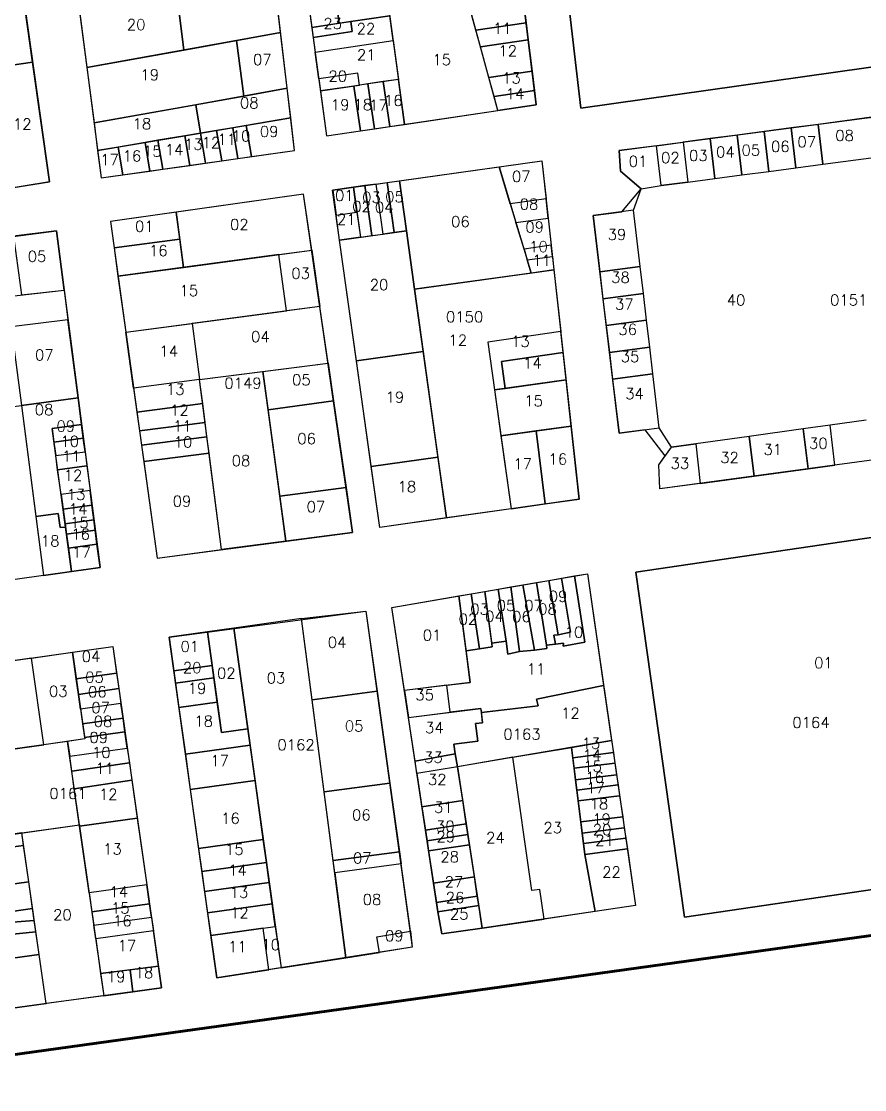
# Model space of a CAD drawing. Header units: inches. Extents: x 278406 to 279830, y 8664136 to 8666196.
# Drawn here: x 279222.6 to 279532.6, y 8665489.4 to 8665882.2 of the extents above; entities that cross this region are included whole.
import ezdxf
from ezdxf.enums import TextEntityAlignment as Align

# ---------------------------------------------------------------- set-up
doc = ezdxf.new("R2010")
doc.units = ezdxf.units.IN
doc.header["$MEASUREMENT"] = 0
for name, color, linetype in [('LOTE_PL', 4, 'Continuous'), ('LOTE_TXT', 7, 'ByLayer'), ('MZA_NRO', 1, 'Continuous'), ('SECTORES_PL', 7, 'ByLayer')]:
    doc.layers.add(name, color=color, linetype=linetype)
doc.layers.add('MZA_PL', color=7, linetype='Continuous', true_color=0xdc8a38)
doc.styles.add('LOTE_NRO', font='romand.shx')
doc.styles.add('MZA_NRO', font='romand.shx')

msp = doc.modelspace()

# ---------------------------------------------------------------- linework, layer by layer
at = {"layer": 'LOTE_PL'}
for points in [[(279396.93, 8666119.61), (279428.26, 8665850.33), (279545.24, 8665866.89), (279513.92, 8666136.17), (279396.93, 8666119.61)], [(279327.55, 8665893.09), (279337.69, 8665894.47), (279339.46, 8665881.49), (279358.04, 8665884.25), (279354.99, 8665906.6), (279326.28, 8665902.33), (279327.55, 8665893.09)], [(279397.8, 8665849.42), (279387.05, 8665888.57), (279364.34, 8665885.19), (279361.29, 8665907.54), (279354.99, 8665906.6), (279363.48, 8665844.32), (279397.8, 8665849.42)], [(279315.46, 8665899.08), (279279.74, 8665892.39), (279282.3, 8665871.67), (279317.92, 8665878.07), (279315.46, 8665899.08)], [(279408.13, 8665881.69), (279389.69, 8665878.94), (279386.36, 8665891.08), (279406.6, 8665894.09), (279408.13, 8665881.69)], [(279279.74, 8665892.39), (279244.02, 8665885.7), (279246.67, 8665865.27), (279282.3, 8665871.67), (279279.74, 8665892.39)], [(279223.91, 8665887.25), (279192.17, 8665883.01), (279194.95, 8665862.56), (279226.74, 8665867.14), (279223.91, 8665887.25)], [(279329.35, 8665879.99), (279339.46, 8665881.49), (279338.48, 8665888.69), (279328.36, 8665887.18), (279329.35, 8665879.99)], [(279329.85, 8665876.32), (279344.25, 8665878.46), (279343.75, 8665882.13), (279329.35, 8665879.99), (279329.85, 8665876.32)], [(279330.59, 8665870.87), (279359.28, 8665875.14), (279358.04, 8665884.25), (279343.75, 8665882.13), (279344.25, 8665878.46), (279329.85, 8665876.32), (279330.59, 8665870.87)], [(279408.9, 8665875.43), (279391.37, 8665872.83), (279389.69, 8665878.94), (279408.13, 8665881.69), (279408.9, 8665875.43)], [(279317.92, 8665878.07), (279301.75, 8665875.17), (279304.34, 8665854.74), (279320.33, 8665857.61), (279317.92, 8665878.07)], [(279301.75, 8665875.17), (279246.67, 8665865.27), (279249.31, 8665844.84), (279304.34, 8665854.74), (279301.75, 8665875.17)], [(279330.59, 8665870.87), (279359.28, 8665875.14), (279361.22, 8665860.87), (279346.94, 8665858.74), (279346.33, 8665863.2), (279331.93, 8665861.06), (279330.59, 8665870.87)], [(279408.9, 8665875.43), (279410.32, 8665863.92), (279394.47, 8665861.56), (279391.37, 8665872.83), (279408.9, 8665875.43)], [(279226.74, 8665867.14), (279212.39, 8665865.07), (279219.16, 8665820.98), (279232.91, 8665823.23), (279226.74, 8665867.14)], [(279332.54, 8665856.6), (279346.94, 8665858.74), (279346.33, 8665863.2), (279331.93, 8665861.06), (279332.54, 8665856.6)], [(279411.2, 8665856.77), (279396.39, 8665854.57), (279394.47, 8665861.56), (279410.32, 8665863.92), (279411.2, 8665856.77)], [(279320.33, 8665857.61), (279286.72, 8665851.57), (279288.48, 8665841.1), (279321.61, 8665846.69), (279320.33, 8665857.61)], [(279347.26, 8665841.91), (279344.8, 8665858.43), (279332.54, 8665856.6), (279334.8, 8665840.06), (279347.26, 8665841.91)], [(279352.4, 8665842.67), (279349.95, 8665859.19), (279344.8, 8665858.43), (279347.26, 8665841.91), (279352.4, 8665842.67)], [(279358.04, 8665843.51), (279355.58, 8665860.03), (279349.95, 8665859.19), (279352.4, 8665842.67), (279358.04, 8665843.51)], [(279363.48, 8665844.32), (279361.22, 8665860.87), (279355.58, 8665860.03), (279358.04, 8665843.51), (279363.48, 8665844.32)], [(279411.85, 8665851.51), (279397.8, 8665849.42), (279396.39, 8665854.57), (279411.2, 8665856.77), (279411.85, 8665851.51)], [(279286.72, 8665851.57), (279249.31, 8665844.84), (279250.62, 8665834.72), (279288.48, 8665841.1), (279286.72, 8665851.57)], [(279305.24, 8665843.93), (279307.17, 8665832.5), (279323.01, 8665834.76), (279321.61, 8665846.69), (279305.24, 8665843.93)], [(279515.48, 8665844.33), (279517.21, 8665829.64), (279536.84, 8665832.22), (279535.11, 8665846.92), (279515.48, 8665844.33)], [(279288.48, 8665841.1), (279290.34, 8665830.09), (279296.28, 8665830.94), (279294.4, 8665842.1), (279288.48, 8665841.1)], [(279294.4, 8665842.1), (279296.28, 8665830.94), (279302.22, 8665831.79), (279300.31, 8665843.1), (279294.4, 8665842.1)], [(279300.31, 8665843.1), (279302.22, 8665831.79), (279307.17, 8665832.5), (279305.24, 8665843.93), (279300.31, 8665843.1)], [(279485.74, 8665840.4), (279487.47, 8665825.72), (279497.38, 8665827.03), (279495.65, 8665841.71), (279485.74, 8665840.4)], [(279495.65, 8665841.71), (279497.38, 8665827.03), (279507.29, 8665828.33), (279505.56, 8665843.02), (279495.65, 8665841.71)], [(279505.56, 8665843.02), (279507.29, 8665828.33), (279517.21, 8665829.64), (279515.48, 8665844.33), (279505.56, 8665843.02)], [(279268.08, 8665837.66), (279269.85, 8665827.17), (279274.6, 8665827.85), (279272.81, 8665838.46), (279268.08, 8665837.66)], [(279272.81, 8665838.46), (279274.6, 8665827.85), (279284.5, 8665829.26), (279282.67, 8665840.12), (279272.81, 8665838.46)], [(279282.67, 8665840.12), (279284.5, 8665829.26), (279290.34, 8665830.09), (279288.48, 8665841.1), (279282.67, 8665840.12)], [(279457.82, 8665821.82), (279456.09, 8665836.49), (279465.91, 8665837.78), (279467.64, 8665823.11), (279457.82, 8665821.82)], [(279465.91, 8665837.78), (279467.64, 8665823.11), (279477.55, 8665824.42), (279475.82, 8665839.09), (279465.91, 8665837.78)], [(279475.82, 8665839.09), (279477.55, 8665824.42), (279487.47, 8665825.72), (279485.74, 8665840.4), (279475.82, 8665839.09)], [(279250.62, 8665834.72), (279251.93, 8665824.61), (279259.95, 8665825.75), (279258.22, 8665836), (279250.62, 8665834.72)], [(279258.22, 8665836), (279259.95, 8665825.75), (279269.85, 8665827.17), (279268.08, 8665837.66), (279258.22, 8665836)], [(279442.41, 8665834.68), (279442.85, 8665827.11), (279450.5, 8665820.57), (279457.82, 8665821.82), (279456.09, 8665836.49), (279442.41, 8665834.68)], [(279398.22, 8665828.73), (279413.97, 8665830.95), (279415.51, 8665816.93), (279402.35, 8665815.08), (279398.22, 8665828.73)], [(279361.58, 8665823.58), (279398.22, 8665828.73), (279410.04, 8665789.65), (279367.15, 8665783.67), (279364.15, 8665805.21), (279361.58, 8665823.58)], [(279348.86, 8665821.79), (279351.44, 8665803.42), (279355.56, 8665804), (279352.98, 8665822.37), (279348.86, 8665821.79)], [(279357.08, 8665822.95), (279359.66, 8665804.58), (279355.56, 8665804), (279352.98, 8665822.37), (279357.08, 8665822.95)], [(279361.58, 8665823.58), (279364.15, 8665805.21), (279359.66, 8665804.58), (279357.08, 8665822.95), (279361.58, 8665823.58)], [(279326.38, 8665818.63), (279279.54, 8665812.02), (279282.26, 8665791.72), (279329.36, 8665798.04), (279326.38, 8665818.63)], [(279337.12, 8665820.14), (279338.32, 8665810.94), (279345.94, 8665812.01), (279344.65, 8665821.2), (279337.12, 8665820.14)], [(279344.65, 8665821.2), (279347.24, 8665802.83), (279351.44, 8665803.42), (279348.86, 8665821.79), (279344.65, 8665821.2)], [(279415.51, 8665816.93), (279402.35, 8665815.08), (279404.43, 8665808.21), (279416.29, 8665809.88), (279415.51, 8665816.93)], [(279279.54, 8665812.02), (279255.32, 8665808.58), (279256.67, 8665798.87), (279280.87, 8665802.12), (279279.54, 8665812.02)], [(279339.51, 8665801.74), (279338.32, 8665810.94), (279345.94, 8665812.01), (279347.24, 8665802.83), (279339.51, 8665801.74)], [(279432.75, 8665810.8), (279435.23, 8665790.05), (279450.08, 8665792.05), (279447.62, 8665812.8), (279432.75, 8665810.8)], [(279404.43, 8665808.21), (279416.29, 8665809.88), (279417.39, 8665799.86), (279407.38, 8665798.45), (279404.43, 8665808.21), (279404.43, 8665808.21)], [(279235.48, 8665805.23), (279219.66, 8665803.16), (279222.6, 8665781.61), (279238.31, 8665783.41), (279235.48, 8665805.23)], [(279339.51, 8665801.74), (279364.15, 8665805.21), (279367.15, 8665783.67), (279370.34, 8665760.84), (279345.75, 8665757.38), (279339.51, 8665801.74)], [(279280.87, 8665802.12), (279256.67, 8665798.87), (279258.11, 8665788.47), (279282.26, 8665791.72), (279280.87, 8665802.12)], [(279407.38, 8665798.45), (279408.58, 8665794.48), (279417.84, 8665795.78), (279417.39, 8665799.86), (279407.38, 8665798.45), (279407.38, 8665798.45)], [(279260.96, 8665767.97), (279320.07, 8665775.71), (279317.29, 8665796.42), (279258.11, 8665788.47), (279260.96, 8665767.97)], [(279332.35, 8665777.36), (279320.07, 8665775.71), (279317.29, 8665796.42), (279329.36, 8665798.04), (279332.35, 8665777.36)], [(279417.84, 8665795.78), (279418.39, 8665790.82), (279410.04, 8665789.65), (279408.58, 8665794.48), (279417.84, 8665795.78)], [(279378.87, 8665699.62), (279367.15, 8665783.67), (279418.39, 8665790.82), (279420.89, 8665768.16), (279394.06, 8665764.27), (279402.62, 8665702.99), (279378.87, 8665699.62)], [(279450.08, 8665792.05), (279435.23, 8665790.05), (279436.41, 8665780.14), (279451.25, 8665782.14), (279450.08, 8665792.05)], [(279239.73, 8665772.4), (279177.13, 8665764.72), (279175.56, 8665776.21), (279238.31, 8665783.41), (279239.73, 8665772.4)], [(279451.25, 8665782.14), (279436.41, 8665780.14), (279437.59, 8665770.31), (279452.42, 8665772.31), (279451.25, 8665782.14)], [(279332.35, 8665777.36), (279285.38, 8665771.05), (279288.14, 8665750.5), (279335.36, 8665756.57), (279332.35, 8665777.36)], [(279239.73, 8665772.4), (279218.87, 8665769.84), (279222.61, 8665740.98), (279243.44, 8665743.74), (279239.73, 8665772.4)], [(279260.96, 8665767.97), (279285.38, 8665771.05), (279288.14, 8665750.5), (279263.82, 8665747.36), (279260.96, 8665767.97)], [(279452.42, 8665772.31), (279437.59, 8665770.31), (279438.77, 8665760.44), (279453.59, 8665762.43), (279452.42, 8665772.31)], [(279420.89, 8665768.16), (279394.06, 8665764.27), (279396.53, 8665746.67), (279400.48, 8665747.22), (279399.09, 8665757.1), (279421.74, 8665760.38), (279420.89, 8665768.16)], [(279345.75, 8665757.38), (279370.34, 8665760.84), (279375.76, 8665721.96), (279351.22, 8665718.51), (279345.75, 8665757.38)], [(279421.74, 8665760.38), (279399.09, 8665757.1), (279400.48, 8665747.22), (279422.85, 8665750.37), (279421.74, 8665760.38)], [(279453.59, 8665762.43), (279438.77, 8665760.44), (279439.94, 8665750.6), (279454.75, 8665752.6), (279453.59, 8665762.43)], [(279337.38, 8665742.62), (279313.3, 8665739.39), (279311.41, 8665753.49), (279335.36, 8665756.57), (279337.38, 8665742.62)], [(279296.19, 8665687.95), (279288.14, 8665750.5), (279311.41, 8665753.49), (279319.79, 8665691.02), (279296.19, 8665687.95)], [(279454.75, 8665752.6), (279439.94, 8665750.6), (279442.32, 8665730.73), (279457.11, 8665732.72), (279454.75, 8665752.6)], [(279265.04, 8665738.55), (279289.27, 8665741.67), (279288.14, 8665750.5), (279263.82, 8665747.36), (279265.04, 8665738.55)], [(279396.53, 8665746.67), (279398.89, 8665729.75), (279424.72, 8665733.38), (279422.85, 8665750.37), (279396.53, 8665746.67)], [(279243.44, 8665743.74), (279222.61, 8665740.98), (279227.9, 8665700.17), (279236.12, 8665701.24), (279236.93, 8665696.05), (279238.84, 8665696.24), (279233.87, 8665732.49), (279244.71, 8665733.93), (279243.44, 8665743.74)], [(279210.71, 8665675.62), (279202.59, 8665738.33), (279222.61, 8665740.98), (279230.71, 8665678.44), (279210.71, 8665675.62)], [(279266, 8665731.62), (279290.17, 8665734.73), (279289.27, 8665741.67), (279265.04, 8665738.55), (279266, 8665731.62)], [(279341.98, 8665710.85), (279317.57, 8665707.58), (279313.3, 8665739.39), (279337.38, 8665742.62), (279341.98, 8665710.85)], [(279244.71, 8665733.93), (279233.87, 8665732.49), (279234.55, 8665727.52), (279245.36, 8665728.92), (279244.71, 8665733.93)], [(279266.73, 8665726.37), (279290.84, 8665729.47), (279290.17, 8665734.73), (279266, 8665731.62), (279266.73, 8665726.37)], [(279427.67, 8665706.55), (279424.72, 8665733.38), (279411.81, 8665731.57), (279415.15, 8665704.77), (279427.67, 8665706.55)], [(279490.2, 8665729.57), (279491.96, 8665714.98), (279511.78, 8665717.67), (279510.01, 8665732.31), (279490.2, 8665729.57)], [(279510.01, 8665732.31), (279511.78, 8665717.67), (279521.69, 8665719.01), (279519.92, 8665733.69), (279510.01, 8665732.31)], [(279234.55, 8665727.52), (279235.23, 8665722.54), (279246, 8665723.94), (279245.36, 8665728.92), (279234.55, 8665727.52)], [(279267.57, 8665720.32), (279291.62, 8665723.42), (279290.84, 8665729.47), (279266.73, 8665726.37), (279267.57, 8665720.32)], [(279415.15, 8665704.77), (279411.81, 8665731.57), (279398.89, 8665729.75), (279402.62, 8665702.99), (279415.15, 8665704.77)], [(279472.15, 8665712.29), (279491.96, 8665714.98), (279490.2, 8665729.57), (279470.51, 8665726.83), (279472.15, 8665712.29)], [(279246, 8665723.94), (279246.67, 8665718.77), (279235.95, 8665717.3), (279235.23, 8665722.54), (279246, 8665723.94)], [(279457.28, 8665710.27), (279456.93, 8665719.18), (279461.54, 8665725.6), (279470.51, 8665726.83), (279472.15, 8665712.29), (279457.28, 8665710.27)], [(279272.49, 8665684.86), (279296.19, 8665687.95), (279291.62, 8665723.42), (279267.57, 8665720.32), (279272.49, 8665684.86)], [(279351.22, 8665718.51), (279375.76, 8665721.96), (279378.87, 8665699.62), (279354.37, 8665696.14), (279351.22, 8665718.51)], [(279246.67, 8665718.77), (279247.84, 8665709.72), (279237.19, 8665708.25), (279235.95, 8665717.3), (279246.67, 8665718.77)], [(279247.84, 8665709.72), (279237.19, 8665708.25), (279237.93, 8665702.85), (279248.54, 8665704.32), (279247.84, 8665709.72)], [(279344.38, 8665694.22), (279319.79, 8665691.02), (279317.57, 8665707.58), (279341.98, 8665710.85), (279344.38, 8665694.22)], [(279248.54, 8665704.32), (279237.93, 8665702.85), (279238.67, 8665697.47), (279249.24, 8665698.93), (279248.54, 8665704.32)], [(279230.71, 8665678.44), (279241.08, 8665679.87), (279238.84, 8665696.24), (279236.93, 8665696.05), (279236.12, 8665701.24), (279227.9, 8665700.17), (279230.71, 8665678.44)], [(279249.24, 8665698.93), (279238.67, 8665697.47), (279239.19, 8665693.66), (279249.73, 8665695.12), (279249.24, 8665698.93)], [(279448.45, 8665679.65), (279572.51, 8665697.97), (279590.49, 8665571.04), (279466.42, 8665552.82), (279448.45, 8665679.65)], [(279249.73, 8665695.12), (279239.19, 8665693.66), (279239.9, 8665688.46), (279250.4, 8665689.91), (279249.73, 8665695.12)], [(279250.4, 8665689.91), (279239.9, 8665688.46), (279241.08, 8665679.87), (279251.52, 8665681.31), (279250.4, 8665689.91)], [(279430.66, 8665679.09), (279436.63, 8665638.02), (279411.95, 8665632.95), (279412.53, 8665630.49), (279391.71, 8665628), (279391.53, 8665629.52), (279380.19, 8665628.14), (279379, 8665638.06), (279387.59, 8665639.11), (279386.08, 8665650.74), (279391.06, 8665651.42), (279395.68, 8665652.24), (279395.51, 8665653.49), (279400.82, 8665654.33), (279401.49, 8665649.55), (279405.69, 8665650.42), (279411.2, 8665650.95), (279415.81, 8665651.55), (279415.65, 8665652.8), (279418.93, 8665653.17), (279421.84, 8665653.55), (279421.81, 8665652.49), (279429.68, 8665653.86), (279425.93, 8665678.27), (279430.66, 8665679.09)], [(279421.2, 8665677.45), (279424.49, 8665657.55), (279419.96, 8665656.67), (279416.47, 8665676.64), (279421.2, 8665677.45)], [(279425.93, 8665678.27), (279429.68, 8665653.86), (279421.81, 8665652.49), (279421.84, 8665653.55), (279418.93, 8665653.17), (279418.34, 8665656.49), (279419.96, 8665656.67), (279424.49, 8665657.55), (279421.2, 8665677.45), (279425.93, 8665678.27)], [(279397.85, 8665673.41), (279400.82, 8665654.33), (279395.51, 8665653.49), (279392.92, 8665672.56), (279397.85, 8665673.41)], [(279402.58, 8665674.23), (279405.69, 8665650.42), (279401.49, 8665649.55), (279400.82, 8665654.33), (279397.85, 8665673.41), (279402.58, 8665674.23)], [(279406.92, 8665674.98), (279411.2, 8665650.95), (279405.69, 8665650.42), (279402.58, 8665674.23), (279406.92, 8665674.98)], [(279411.94, 8665675.85), (279415.65, 8665652.8), (279415.81, 8665651.55), (279411.2, 8665650.95), (279406.92, 8665674.98), (279411.94, 8665675.85)], [(279416.47, 8665676.64), (279419.96, 8665656.67), (279418.34, 8665656.49), (279418.93, 8665653.17), (279415.65, 8665652.8), (279411.94, 8665675.85), (279416.47, 8665676.64)], [(279383.46, 8665670.92), (279387.59, 8665639.11), (279363.42, 8665636.16), (279358.83, 8665666.66), (279383.46, 8665670.92)], [(279388, 8665671.71), (279391.06, 8665651.42), (279386.08, 8665650.74), (279383.46, 8665670.92), (279388, 8665671.71)], [(279392.92, 8665672.56), (279395.68, 8665652.24), (279391.06, 8665651.42), (279388, 8665671.71), (279392.92, 8665672.56)], [(279349.23, 8665665.37), (279353.36, 8665635.88), (279329.5, 8665632.76), (279325.6, 8665662.6), (279349.23, 8665665.37)], [(279300.74, 8665659.1), (279318.05, 8665534.14), (279341.93, 8665537.84), (279325.6, 8665662.6), (279300.74, 8665659.1)], [(279276.88, 8665655.75), (279278.61, 8665643.37), (279292.75, 8665645.33), (279291.04, 8665657.74), (279276.88, 8665655.75)], [(279291.04, 8665657.74), (279296.16, 8665620.72), (279305.87, 8665622.07), (279300.74, 8665659.1), (279291.04, 8665657.74)], [(279226.34, 8665648.08), (279241.39, 8665650.2), (279245.93, 8665618.32), (279230.88, 8665616.2), (279226.34, 8665648.08)], [(279256.25, 8665652.29), (279257.64, 8665642.49), (279242.79, 8665640.41), (279241.39, 8665650.2), (279256.25, 8665652.29)], [(279210.66, 8665645.88), (279212.43, 8665635.17), (279195.26, 8665632.69), (279198.17, 8665611.6), (279230.88, 8665616.2), (279226.34, 8665648.08), (279210.66, 8665645.88)], [(279279.25, 8665638.81), (279293.39, 8665640.77), (279292.75, 8665645.33), (279278.61, 8665643.37), (279279.25, 8665638.81)], [(279258.44, 8665636.89), (279243.6, 8665634.7), (279242.79, 8665640.41), (279257.64, 8665642.49), (279258.44, 8665636.89)], [(279280.5, 8665629.9), (279294.62, 8665631.86), (279293.39, 8665640.77), (279279.25, 8665638.81), (279280.5, 8665629.9)], [(279364.91, 8665626.27), (279380.19, 8665628.14), (279379, 8665638.06), (279363.42, 8665636.16), (279364.91, 8665626.27)], [(279439.58, 8665617.74), (279382.93, 8665608.13), (279382.13, 8665612.82), (279381.59, 8665616.41), (279390.39, 8665617.49), (279389.55, 8665623.99), (279392.16, 8665624.31), (279391.71, 8665628), (279412.53, 8665630.49), (279411.95, 8665632.95), (279436.63, 8665638.02), (279439.58, 8665617.74)], [(279259.22, 8665631.4), (279244.37, 8665629.31), (279243.6, 8665634.7), (279258.44, 8665636.89), (279259.22, 8665631.4)], [(279358.08, 8665602.01), (279333.94, 8665598.85), (279329.5, 8665632.76), (279353.36, 8665635.88), (279358.08, 8665602.01)], [(279245.14, 8665623.86), (279260, 8665625.95), (279259.22, 8665631.4), (279244.37, 8665629.31), (279245.14, 8665623.86)], [(279282.9, 8665612.77), (279306.7, 8665616.07), (279305.87, 8665622.07), (279296.16, 8665620.72), (279294.62, 8665631.86), (279280.5, 8665629.9), (279282.9, 8665612.77)], [(279245.85, 8665618.91), (279260.7, 8665621), (279260, 8665625.95), (279245.14, 8665623.86), (279245.85, 8665618.91)], [(279364.91, 8665626.27), (279391.53, 8665629.52), (279392.16, 8665624.31), (279389.55, 8665623.99), (279390.39, 8665617.49), (279381.59, 8665616.41), (279382.13, 8665612.82), (279367.34, 8665610.15), (279364.91, 8665626.27)], [(279245.85, 8665618.91), (279245.93, 8665618.32), (279239.59, 8665617.43), (279240.37, 8665611.98), (279261.56, 8665614.96), (279260.7, 8665621), (279245.85, 8665618.91)], [(279202.42, 8665580.89), (279243.96, 8665586.74), (279239.59, 8665617.43), (279198.17, 8665611.6), (279202.42, 8665580.89)], [(279262.34, 8665609.5), (279241.16, 8665606.45), (279240.37, 8665611.98), (279261.56, 8665614.96), (279262.34, 8665609.5)], [(279284.72, 8665599.79), (279308.5, 8665603.09), (279306.7, 8665616.07), (279282.9, 8665612.77), (279284.72, 8665599.79)], [(279414.77, 8665552.09), (279413.23, 8665563.01), (279410.21, 8665562.56), (279403.31, 8665611.58), (279424.81, 8665615.23), (279429.78, 8665575.89), (279433.56, 8665554.87), (279414.77, 8665552.09)], [(279440.23, 8665613.28), (279425.3, 8665611.4), (279424.81, 8665615.23), (279439.58, 8665617.74), (279440.23, 8665613.28)], [(279382.13, 8665612.82), (279382.93, 8665608.13), (279368.03, 8665605.6), (279367.34, 8665610.15), (279382.13, 8665612.82)], [(279414.77, 8665552.09), (279413.23, 8665563.01), (279410.21, 8665562.56), (279403.31, 8665611.58), (279382.93, 8665608.13), (279392.01, 8665548.72), (279414.77, 8665552.09)], [(279440.79, 8665609.42), (279425.79, 8665607.53), (279425.3, 8665611.4), (279440.23, 8665613.28), (279440.79, 8665609.42)], [(279263.24, 8665603.16), (279242.07, 8665600.02), (279241.16, 8665606.45), (279262.34, 8665609.5), (279263.24, 8665603.16)], [(279369.87, 8665593.34), (279384.84, 8665595.63), (279382.93, 8665608.13), (279368.03, 8665605.6), (279369.87, 8665593.34)], [(279441.41, 8665605.17), (279426.32, 8665603.26), (279425.79, 8665607.53), (279440.79, 8665609.42), (279441.41, 8665605.17)], [(279265.22, 8665589.22), (279244.03, 8665586.24), (279242.07, 8665600.02), (279263.24, 8665603.16), (279265.22, 8665589.22)], [(279287.77, 8665578.01), (279311.52, 8665581.3), (279308.5, 8665603.09), (279284.72, 8665599.79), (279287.77, 8665578.01)], [(279441.95, 8665601.41), (279426.8, 8665599.49), (279426.32, 8665603.26), (279441.41, 8665605.17), (279441.95, 8665601.41)], [(279361.58, 8665576.85), (279337.24, 8665573.66), (279333.94, 8665598.85), (279358.08, 8665602.01), (279361.58, 8665576.85)], [(279442.53, 8665597.45), (279427.3, 8665595.53), (279426.8, 8665599.49), (279441.95, 8665601.41), (279442.53, 8665597.45)], [(279371.15, 8665584.83), (279386.14, 8665587.13), (279384.84, 8665595.63), (279369.87, 8665593.34), (279371.15, 8665584.83)], [(279443.65, 8665589.73), (279428.28, 8665587.79), (279427.3, 8665595.53), (279442.53, 8665597.45), (279443.65, 8665589.73)], [(279222.77, 8665583.76), (279243.96, 8665586.74), (279244.03, 8665586.24), (279252.91, 8665523.89), (279231.7, 8665521.02), (279222.77, 8665583.76)], [(279244.03, 8665586.24), (279265.22, 8665589.22), (279268.72, 8665564.67), (279247.53, 8665561.69), (279244.03, 8665586.24)], [(279371.75, 8665580.88), (279386.75, 8665583.17), (279386.14, 8665587.13), (279371.15, 8665584.83), (279371.75, 8665580.88)], [(279444.24, 8665585.67), (279428.79, 8665583.72), (279428.28, 8665587.79), (279443.65, 8665589.73), (279444.24, 8665585.67)], [(279202.42, 8665580.89), (279203.04, 8665576.39), (279223.44, 8665579.08), (279222.77, 8665583.76), (279202.42, 8665580.89)], [(279372.32, 8665577.12), (279387.32, 8665579.42), (279386.75, 8665583.17), (279371.75, 8665580.88), (279372.32, 8665577.12)], [(279444.8, 8665581.81), (279429.28, 8665579.85), (279428.79, 8665583.72), (279444.24, 8665585.67), (279444.8, 8665581.81)], [(279203.04, 8665576.39), (279204.9, 8665562.97), (279225.32, 8665565.84), (279223.44, 8665579.08), (279203.04, 8665576.39)], [(279288.95, 8665569.59), (279312.68, 8665572.88), (279311.52, 8665581.3), (279287.77, 8665578.01), (279288.95, 8665569.59)], [(279374.1, 8665565.28), (279389.13, 8665567.57), (279387.32, 8665579.42), (279372.32, 8665577.12), (279374.1, 8665565.28)], [(279445.38, 8665577.86), (279429.78, 8665575.89), (279429.28, 8665579.85), (279444.8, 8665581.81), (279445.38, 8665577.86)], [(279362.21, 8665572.34), (279337.83, 8665569.15), (279337.24, 8665573.66), (279361.58, 8665576.85), (279362.21, 8665572.34)], [(279448.4, 8665557.07), (279433.56, 8665554.87), (279429.78, 8665575.89), (279445.38, 8665577.86), (279448.4, 8665557.07)], [(279289.98, 8665562.26), (279313.7, 8665565.55), (279312.68, 8665572.88), (279288.95, 8665569.59), (279289.98, 8665562.26)], [(279365.65, 8665547.58), (279362.21, 8665572.34), (279337.83, 8665569.15), (279341.93, 8665537.84), (279354.28, 8665539.76), (279353.33, 8665545.58), (279365.65, 8665547.58)], [(279375.17, 8665558.17), (279390.22, 8665560.47), (279389.13, 8665567.57), (279374.1, 8665565.28), (279375.17, 8665558.17)], [(279204.9, 8665562.97), (279206.27, 8665553.06), (279226.73, 8665555.94), (279225.32, 8665565.84), (279204.9, 8665562.97)], [(279247.53, 8665561.69), (279248.51, 8665554.76), (279269.7, 8665557.74), (279268.72, 8665564.67), (279247.53, 8665561.69)], [(279291.07, 8665554.44), (279314.78, 8665557.72), (279313.7, 8665565.55), (279289.98, 8665562.26), (279291.07, 8665554.44)], [(279390.22, 8665560.47), (279375.17, 8665558.17), (279375.68, 8665554.8), (279390.73, 8665557.11), (279390.22, 8665560.47)], [(279206.7, 8665549.93), (279227.35, 8665551.61), (279226.73, 8665555.94), (279206.27, 8665553.06), (279206.7, 8665549.93)], [(279248.51, 8665554.76), (279249.22, 8665549.81), (279270.41, 8665552.79), (279269.7, 8665557.74), (279248.51, 8665554.76)], [(279292.25, 8665546.02), (279315.95, 8665549.3), (279314.78, 8665557.72), (279291.07, 8665554.44), (279292.25, 8665546.02)], [(279377.15, 8665546.7), (279392.01, 8665548.72), (279390.73, 8665557.11), (279375.68, 8665554.8), (279377.15, 8665546.7)], [(279207.35, 8665545.26), (279227.94, 8665547.45), (279227.35, 8665551.61), (279206.7, 8665549.93), (279207.35, 8665545.26)], [(279270.41, 8665552.79), (279271.13, 8665547.74), (279249.94, 8665544.76), (279249.22, 8665549.81), (279270.41, 8665552.79)], [(279208.6, 8665536.22), (279229.13, 8665539.11), (279227.94, 8665547.45), (279207.35, 8665545.26), (279208.6, 8665536.22)], [(279271.13, 8665547.74), (279249.94, 8665544.76), (279251.73, 8665532.13), (279272.97, 8665534.77), (279271.13, 8665547.74)], [(279313.6, 8665533.45), (279311.49, 8665548.69), (279292.25, 8665546.02), (279294.43, 8665530.47), (279313.6, 8665533.45)], [(279313.6, 8665533.45), (279311.49, 8665548.69), (279315.95, 8665549.3), (279318.05, 8665534.14), (279313.6, 8665533.45)], [(279366.22, 8665541.7), (279354.28, 8665539.76), (279353.33, 8665545.58), (279365.65, 8665547.58), (279366.22, 8665541.7)], [(279208.6, 8665536.22), (279211.09, 8665518.24), (279231.7, 8665521.02), (279229.13, 8665539.11), (279208.6, 8665536.22)], [(279263.64, 8665525.34), (279262.59, 8665533.48), (279251.73, 8665532.13), (279252.91, 8665523.89), (279263.64, 8665525.34)], [(279274.11, 8665526.75), (279272.97, 8665534.77), (279262.59, 8665533.48), (279263.64, 8665525.34), (279274.11, 8665526.75)]]:
    msp.add_lwpolyline(points, close=True, dxfattribs=at)
msp.add_lwpolyline([(279533.11, 8665735.52), (279519.92, 8665733.69), (279510.01, 8665732.31), (279490.2, 8665729.57), (279470.51, 8665726.83), (279461.54, 8665725.6), (279457.11, 8665732.72), (279454.75, 8665752.6), (279453.59, 8665762.43), (279452.42, 8665772.31), (279451.25, 8665782.14), (279450.08, 8665792.05), (279447.62, 8665812.8), (279447.62, 8665812.8), (279450.5, 8665820.57), (279457.82, 8665821.82), (279467.64, 8665823.11), (279477.55, 8665824.42), (279487.47, 8665825.72), (279497.38, 8665827.03), (279507.29, 8665828.33), (279517.21, 8665829.64), (279536.84, 8665832.22)], dxfattribs=at)
at = {"layer": 'MZA_PL'}
for points in [[(279545.24, 8665866.89), (279428.26, 8665850.33), (279396.93, 8666119.61), (279513.92, 8666136.17), (279545.24, 8665866.89)], [(279396.61, 8665975.17), (279329.31, 8665965.42), (279317.93, 8665963.57), (279334.8, 8665840.06), (279411.85, 8665851.51), (279396.61, 8665975.17)], [(279308.06, 8665962.04), (279235.39, 8665952.44), (279251.93, 8665824.61), (279323.01, 8665834.76), (279308.06, 8665962.04)], [(279232.91, 8665823.23), (279170.19, 8665812.94), (279151.56, 8665943.62), (279214.77, 8665952.28), (279232.91, 8665823.23)], [(279450.5, 8665820.57), (279442.85, 8665827.11), (279442.41, 8665834.68), (279584.68, 8665853.46), (279596.47, 8665853.83), (279607.97, 8665851.17), (279618.78, 8665846.44), (279629.01, 8665840.57), (279637.17, 8665832.04), (279644.03, 8665822.44), (279651.22, 8665801.55), (279651.93, 8665788.36), (279648.82, 8665768.61), (279642.41, 8665738.18), (279632, 8665733.98), (279457.28, 8665710.27), (279456.93, 8665719.18), (279459.3, 8665722.48), (279451.91, 8665732.02), (279442.32, 8665730.73), (279432.75, 8665810.8), (279443.31, 8665812.22), (279450.5, 8665820.57)], [(279413.97, 8665830.95), (279427.67, 8665706.55), (279354.37, 8665696.14), (279336.93, 8665820.11), (279413.97, 8665830.95)], [(279255.32, 8665808.58), (279272.49, 8665684.86), (279344.38, 8665694.22), (279326.38, 8665818.63), (279255.32, 8665808.58)], [(279251.52, 8665681.31), (279230.71, 8665678.44), (279210.71, 8665675.62), (279189.72, 8665672.67), (279172.72, 8665797.01), (279235.48, 8665805.23), (279251.52, 8665681.31)], [(279590.49, 8665571.04), (279572.51, 8665697.97), (279448.45, 8665679.65), (279466.42, 8665552.82), (279590.49, 8665571.04)], [(279430.66, 8665679.09), (279448.4, 8665557.07), (279392.01, 8665548.72), (279377.15, 8665546.7), (279375.68, 8665554.8), (279358.83, 8665666.66)], [(279366.22, 8665541.7), (279294.43, 8665530.47), (279276.88, 8665655.75), (279349.23, 8665665.37), (279366.22, 8665541.7)], [(279274.11, 8665526.75), (279211.09, 8665518.24), (279193.76, 8665643.5), (279256.25, 8665652.29), (279274.11, 8665526.75)]]:
    msp.add_lwpolyline(points, close=True, dxfattribs=at)
at = {"layer": 'SECTORES_PL', "lineweight": 100}
msp.add_lwpolyline([(279127.56, 8665489.36), (279462.65, 8665536.05), (279829.51, 8665587), (279786.25, 8665890.74), (279766.68, 8666196.21), (279766.68, 8666196.21), (278536.45, 8666028.05)], dxfattribs=at)

# ---------------------------------------------------------------- texts
at = {"layer": 'LOTE_TXT', "style": 'LOTE_NRO'}
for s, p in [('20', (279264.8, 8665879.01)), ('23', (279337.04, 8665879.42)), ('22', (279349.28, 8665877.5)), ('11', (279399.42, 8665877.62)), ('12', (279401.42, 8665869.35)), ('07', (279311.18, 8665866.15)), ('21', (279349.37, 8665867.9)), ('15', (279377.14, 8665866.12)), ('19', (279269.79, 8665860.55)), ('20', (279338.91, 8665860.04)), ('13', (279402.79, 8665859.37)), ('14', (279404.09, 8665853.57)), ('08', (279306.37, 8665850.22)), ('19', (279339.79, 8665849.5)), ('18', (279348.11, 8665849.58)), ('16', (279359.31, 8665851.09)), ('17', (279353.9, 8665849.37)), ('12', (279222.93, 8665842.43)), ('18', (279266.91, 8665842.53)), ('10', (279303.34, 8665838.07)), ('09', (279313.69, 8665839.72)), ('08', (279525.22, 8665838.21)), ('13', (279285.8, 8665835)), ('12', (279292.27, 8665835.62)), ('11', (279298.13, 8665836.84)), ('06', (279501.58, 8665834.21)), ('07', (279511.33, 8665835.92)), ('16', (279263.24, 8665830.72)), ('15', (279270.73, 8665832.46)), ('14', (279278.8, 8665832.99)), ('02', (279461.21, 8665830.07)), ('03', (279471.48, 8665830.88)), ('04', (279481.38, 8665832.19)), ('05', (279490.75, 8665832.82)), ('17', (279255.02, 8665829.32)), ('01', (279449.29, 8665828.74)), ('07', (279406.35, 8665823.18)), ('01', (279341.37, 8665816.19)), ('03', (279351.32, 8665815.47)), ('05', (279359.76, 8665815.66)), ('02', (279347.66, 8665812.1)), ('04', (279355.99, 8665811.8)), ('08', (279409.21, 8665812.96)), ('21', (279342.06, 8665807.42)), ('06', (279384, 8665806.57)), ('01', (279267.79, 8665804.85)), ('02', (279302.72, 8665805.5)), ('09', (279411.28, 8665804.56)), ('39', (279441.56, 8665801.82)), ('16', (279272.93, 8665795.89)), ('10', (279412.7, 8665797.35)), ('05', (279228.38, 8665793.78)), ('11', (279413.84, 8665792.36)), ('03', (279325.27, 8665787.54)), ('20', (279354.1, 8665783.35)), ('38', (279442.85, 8665786.06)), ('15', (279284.18, 8665781.21)), ('37', (279444.27, 8665776.19)), ('40', (279485.35, 8665777.72)), ('04', (279310.48, 8665764.28)), ('36', (279445.49, 8665766.92)), ('12', (279383.06, 8665762.98)), ('13', (279406.06, 8665762.51)), ('07', (279231.07, 8665757.54)), ('14', (279276.81, 8665758.91)), ('35', (279446.36, 8665756.93)), ('14', (279410.43, 8665754.54)), ('05', (279325.57, 8665748.39)), ('13', (279279.16, 8665744.92)), ('19', (279359.91, 8665741.99)), ('15', (279410.89, 8665740.66)), ('34', (279448.03, 8665743.28)), ('08', (279230.96, 8665737.42)), ('12', (279280.69, 8665737.23)), ('09', (279238.95, 8665731.37)), ('11', (279281.8, 8665731.44)), ('10', (279240.35, 8665725.79)), ('10', (279282.05, 8665725.53)), ('06', (279327.44, 8665726.74)), ('30', (279515.58, 8665725.03)), ('11', (279240.98, 8665720.32)), ('31', (279498.85, 8665722.75)), ('08', (279303.33, 8665718.65)), ('17', (279406.87, 8665717.48)), ('16', (279419.81, 8665719.24)), ('33', (279464.69, 8665717.66)), ('32', (279482.93, 8665719.81)), ('12', (279241.6, 8665713.28)), ('18', (279364.34, 8665709.08)), ('13', (279242.74, 8665706.21)), ('14', (279243.47, 8665700.85)), ('09', (279281.65, 8665703.75)), ('07', (279330.88, 8665701.71)), ('15', (279243.94, 8665695.93)), ('18', (279233.19, 8665689.15)), ('16', (279244.38, 8665691.64)), ('17', (279244.72, 8665685.01)), ('09', (279419.92, 8665668.79)), ('05', (279400.75, 8665665.38)), ('07', (279410.89, 8665665.35)), ('03', (279391.04, 8665664.07)), ('04', (279396.5, 8665661.42)), ('06', (279406.43, 8665661.31)), ('08', (279416.01, 8665664.09)), ('02', (279386.75, 8665660.38)), ('01', (279373.59, 8665654.49)), ('10', (279425.73, 8665655.59)), ('01', (279284.54, 8665650.31)), ('04', (279338.67, 8665651.85)), ('04', (279248.19, 8665646.67)), ('20', (279285.39, 8665642.52)), ('11', (279411.78, 8665642.06)), ('01', (279517.48, 8665644.34)), ('05', (279249.5, 8665639.03)), ('02', (279297.93, 8665640.5)), ('03', (279316.23, 8665638.72)), ('03', (279236.16, 8665633.86)), ('06', (279250.49, 8665633.67)), ('19', (279287.18, 8665634.95)), ('35', (279370.87, 8665632.55)), ('07', (279251.74, 8665627.8)), ('12', (279424.41, 8665625.82)), ('08', (279252.62, 8665622.78)), ('18', (279289.62, 8665622.87)), ('05', (279344.94, 8665621.09)), ('34', (279374.43, 8665620.45)), ('09', (279251.07, 8665616.86)), ('13', (279432.02, 8665614.73)), ('10', (279251.97, 8665611.35)), ('14', (279432.41, 8665610.39)), ('17', (279295.48, 8665608.34)), ('33', (279374.09, 8665609.57)), ('15', (279432.58, 8665606.28)), ('11', (279253.27, 8665605.51)), ('16', (279433.32, 8665602.23)), ('32', (279375.49, 8665601.39)), ('17', (279433.74, 8665598.33)), ('12', (279254.53, 8665595.97)), ('31', (279377.73, 8665591.16)), ('18', (279434.9, 8665592.48)), ('16', (279299.47, 8665587.11)), ('06', (279347.6, 8665588.37)), ('19', (279435.9, 8665586.89)), ('30', (279378.45, 8665584.26)), ('23', (279417.95, 8665583.71)), ('20', (279436.09, 8665582.95)), ('29', (279378.61, 8665580.38)), ('24', (279396.88, 8665580.02)), ('21', (279437, 8665579.06)), ('13', (279256.1, 8665575.83)), ('15', (279300.92, 8665575.75)), ('07', (279347.9, 8665572.53)), ('28', (279380.04, 8665572.96)), ('14', (279302.08, 8665568.06)), ('22', (279439.55, 8665567.36)), ('27', (279381.64, 8665563.78)), ('14', (279258.39, 8665560.12)), ('13', (279302.63, 8665559.92)), ('08', (279351.48, 8665557.29)), ('26', (279382.03, 8665557.99)), ('20', (279237.71, 8665551.66)), ('15', (279258.97, 8665554.18)), ('12', (279302.73, 8665552.4)), ('25', (279383.56, 8665551.97)), ('16', (279259.73, 8665549.43)), ('09', (279359.68, 8665543.94)), ('17', (279261.4, 8665540.3)), ('11', (279301.99, 8665539.97)), ('10', (279314.23, 8665540.68)), ('19', (279257.46, 8665528.87)), ('18', (279267.67, 8665530.35))]:
    msp.add_text(s, height=4, dxfattribs=at).set_placement(p, align=Align.CENTER)
at = {"layer": 'MZA_NRO', "style": 'MZA_NRO'}
for s, p in [('0151', (279526.75, 8665779.73)), ('0150', (279385.53, 8665773.54)), ('0149', (279304.07, 8665749.15)), ('0164', (279512.87, 8665624.37)), ('0163', (279406.64, 8665620.1)), ('0162', (279323.6, 8665616.17)), ('0161', (279239.75, 8665598.26))]:
    msp.add_text(s, height=4, dxfattribs=at).set_placement(p, align=Align.MIDDLE_CENTER)

doc.saveas('drawing.dxf')
